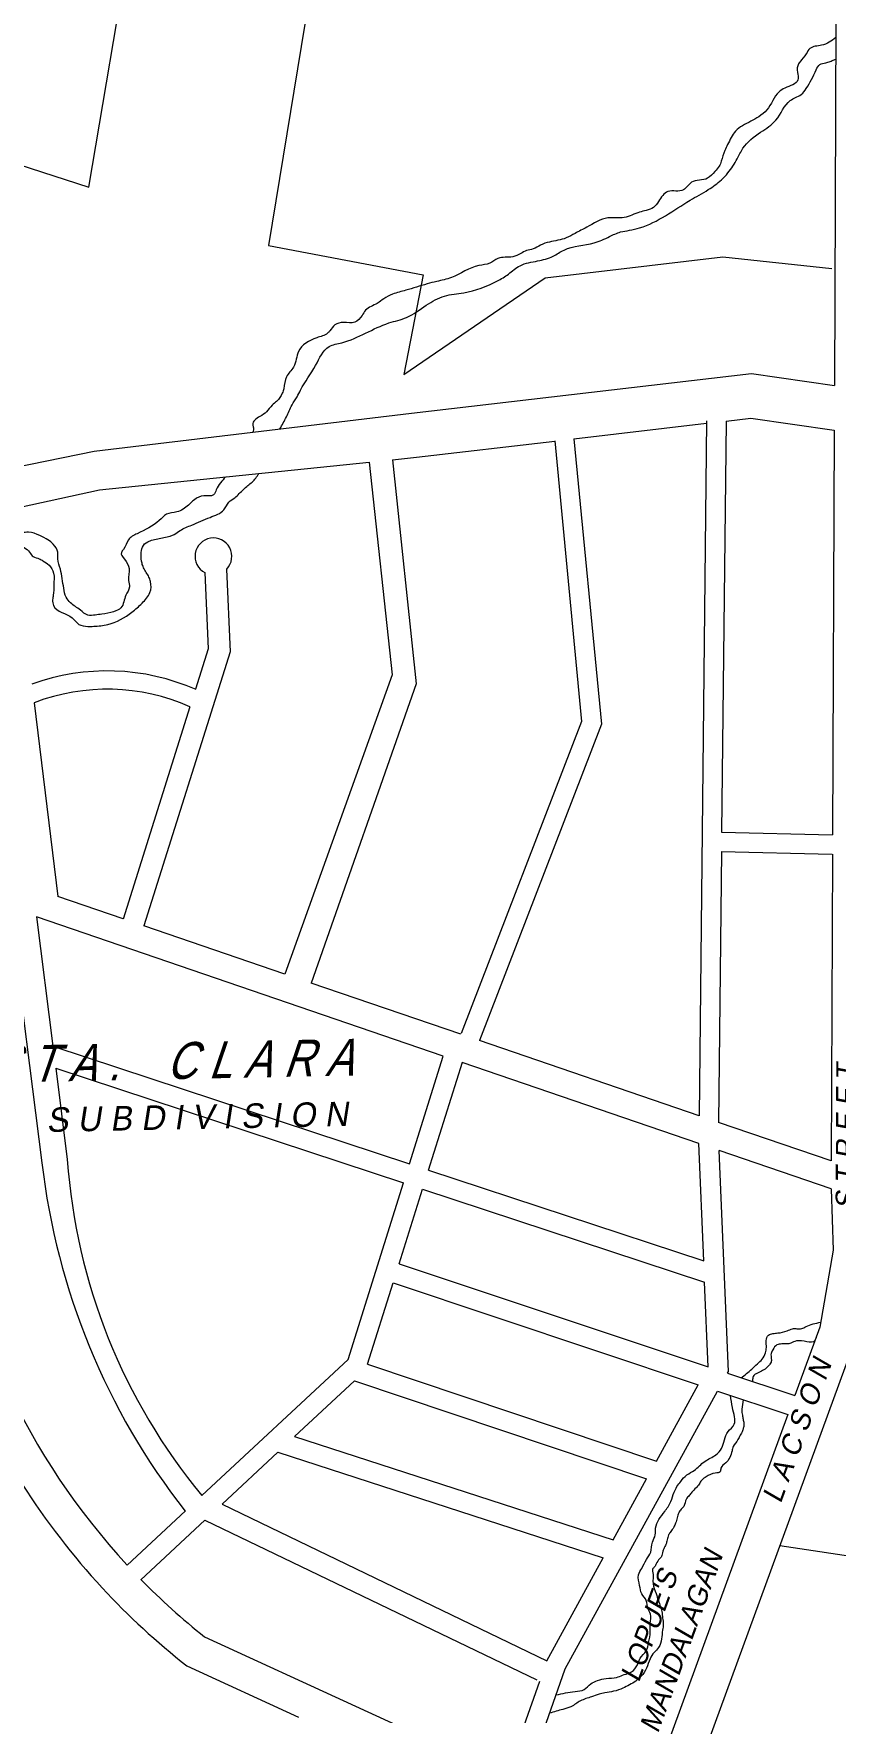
# Model space of a CAD drawing. Header units: metres. Extents: x -460 to 31334, y -1777 to 24987.
# Drawn here: x 103.252 to 103.659, y -745.214 to -744.364 of the extents above; entities that cross this region are included whole.
import ezdxf
from ezdxf.enums import TextEntityAlignment as Align

# ---------------------------------------------------------------- set-up
doc = ezdxf.new("R2010")
doc.units = ezdxf.units.M
doc.header["$MEASUREMENT"] = 0
doc.layers.add('VICINITY_MAP', color=7, linetype='Continuous', lineweight=13)
doc.styles.add('LOT_NO', font='ARIALN.TTF', dxfattribs={"width": 1.5})
doc.styles.add('PX-0', font='leroy')

# ---------------------------------------------------------------- blocks, each defined once
blk = doc.blocks.new('KQEFDFDFG')
at = {"layer": 'VICINITY_MAP', "color": 250, "lineweight": 0}
for p, q in [((26161.225, 5347.685), (26160.954, 5322.684)), ((26161.924, 5347.678), (26161.763, 5332.892)), ((26137.024, 5337.545), (26137.868, 5330.578)), ((26161.763, 5332.892), (26165.759, 5332.791)), ((26161.756, 5332.193), (26161.65, 5322.446)), ((26161.746, 5332.193), (26165.742, 5332.093)), ((26136.184, 5329.795), (26137.296, 5320.994)), ((26137.108, 5329.836), (26137.696, 5325.188)), ((26137.696, 5325.188), (26150.528, 5320.958)), ((26137.796, 5324.394), (26150.311, 5320.268)), ((26137.796, 5324.394), (26138.211, 5321.11)), ((26151.214, 5320.732), (26161.121, 5317.466)), ((26150.998, 5320.042), (26161.152, 5316.695)), ((26150.155, 5317.357), (26161.276, 5313.652)), ((26149.938, 5316.667), (26160.923, 5313.008)), ((26149.021, 5313.748), (26159.417, 5310.261)), ((26148.549, 5313.145), (26159.063, 5309.618)), ((26161.973, 5313.419), (26164.395, 5312.613)), ((26161.62, 5312.775), (26164.147, 5311.933)), ((26146.393, 5311.139), (26157.861, 5307.425)), ((26145.787, 5310.576), (26157.507, 5306.78)), ((26143.783, 5308.712), (26155.475, 5303.076)), ((26143.163, 5308.136), (26155.112, 5302.395)), ((26167.135, 5306.715), (26163.859, 5307.215))]:
    blk.add_line(p, q, dxfattribs=at)
for points in [[(26158.863, 5402.165), (26162.769, 5385.837), (26165.882, 5362.132), (26165.827, 5348.953)], [(26119.827, 5396.643), (26120.504, 5394.97), (26120.237, 5392.241), (26119.702, 5389.613), (26122.061, 5386.562), (26130.448, 5384.112), (26129.028, 5377.568), (26132.09, 5376.828), (26130.755, 5371.969), (26131.413, 5371.128), (26129.417, 5363.984), (26124.276, 5364.469), (26123.381, 5361.14), (26138.985, 5356.096), (26140.516, 5365.1), (26137.069, 5366.42), (26137.602, 5369.208), (26131.413, 5371.128)], [(26147.156, 5364.374), (26145.455, 5353.999), (26151.027, 5352.94), (26150.329, 5349.351), (26155.409, 5352.827), (26161.814, 5353.59), (26165.735, 5353.167)], [(26112.6, 5341.051), (26118.832, 5342.333), (26125.706, 5343.844), (26139.173, 5346.6), (26150.598, 5347.957), (26162.838, 5349.387), (26165.827, 5348.953)], [(26156.451, 5347.039), (26161.224, 5347.596)], [(26161.924, 5347.678), (26162.815, 5347.782), (26165.82, 5347.347)], [(26149.921, 5346.288), (26150.784, 5346.377), (26155.757, 5346.958)], [(26155.756, 5346.972), (26156.726, 5336.873), (26152.393, 5325.64)], [(26156.451, 5347.039), (26157.437, 5336.776), (26153.045, 5325.389)], [(26165.82, 5347.347), (26165.759, 5332.791)], [(26149.921, 5346.288), (26150.772, 5338.22), (26146.986, 5327.46)], [(26129.752, 5343.1), (26139.366, 5345.201), (26149.084, 5346.202)], [(26149.084, 5346.202), (26149.905, 5338.547), (26146.047, 5327.781)], [(26143.948, 5342.352), (26144.072, 5339.371), (26140.97, 5329.517)], [(26143.164, 5342.224), (26143.279, 5339.477), (26142.823, 5338.028)], [(26142.624, 5337.397), (26140.218, 5329.754)], [(26165.756, 5332.093), (26165.71, 5321.058)], [(26140.223, 5329.773), (26137.868, 5330.578)], [(26151.744, 5324.831), (26137.108, 5329.836)], [(26146.047, 5327.781), (26140.97, 5329.517)], [(26152.383, 5325.615), (26146.986, 5327.46)], [(26160.954, 5322.684), (26153.045, 5325.389)], [(26150.528, 5320.958), (26151.744, 5324.831)], [(26151.214, 5320.732), (26152.434, 5324.615)], [(26160.947, 5321.685), (26152.428, 5324.598)], [(26165.71, 5321.058), (26161.65, 5322.446)], [(26161.121, 5317.466), (26160.947, 5321.685)], [(26165.707, 5320.057), (26161.681, 5321.434)], [(26161.973, 5313.419), (26162.008, 5313.483), (26161.681, 5321.434)], [(26143.056, 5309.023), (26148.317, 5313.916), (26150.311, 5320.268)], [(26150.155, 5317.357), (26150.998, 5320.042)], [(26165.707, 5320.057), (26165.786, 5317.846), (26165.297, 5315.082), (26164.395, 5312.613)], [(26167.077, 5319.444), (26167.138, 5317.751), (26166.603, 5314.731), (26161.31, 5300.234)], [(26149.021, 5313.748), (26149.938, 5316.667)], [(26161.276, 5313.652), (26161.277, 5313.654), (26161.152, 5316.695)], [(26146.393, 5311.139), (26148.549, 5313.145)], [(26159.417, 5310.261), (26160.923, 5313.008)], [(26154.682, 5298.641), (26156.137, 5302.78), (26161.62, 5312.775)], [(26164.147, 5311.933), (26158.631, 5296.827)], [(26143.783, 5308.712), (26145.787, 5310.576)], [(26157.861, 5307.425), (26159.063, 5309.618)], [(26140.365, 5306.52), (26142.464, 5308.472)], [(26140.857, 5305.991), (26143.163, 5308.136)], [(26155.475, 5303.076), (26157.507, 5306.78)], [(26154.022, 5298.944), (26155.218, 5302.344)]]:
    blk.add_lwpolyline(points, dxfattribs=at)
for points in [[(26132.731, 5329.232), (26133.828, 5320.556, 0.156315), (26140.365, 5306.52)], [(26136.592, 5309.426, 0.044412), (26139.472, 5305.694, 0.040404), (26142.516, 5302.893), (26146.531, 5301.048)], [(26140.863, 5305.996, 0.031558), (26143.154, 5303.938), (26154.022, 5298.944)]]:
    blk.add_lwpolyline(points, format="xyb", dxfattribs=at)
for centre, radius, start, end in [((26143.471, 5342.81), 0.662, 316.16298, 242.393), ((26139.645, 5330.699), 7.988, 66.36812, 109.84349), ((26139.645, 5330.699), 7.33, 66.01974, 110.94585), ((26162.203, 5323.909), 25.076, 186.67552, 218.03115), ((26159.444, 5322.606), 21.285, 184.03207, 219.65482)]:
    blk.add_arc(centre, radius, start, end, dxfattribs=at)
for points in [[(26165.88, 5361.473), (26165.366, 5361.196), (26164.943, 5361.081), (26164.814, 5360.893), (26164.581, 5360.596), (26164.504, 5360.461), (26164.51, 5360.143), (26164.514, 5359.957), (26164.041, 5359.655), (26163.831, 5359.518), (26163.392, 5358.872), (26163.105, 5358.627), (26162.816, 5358.462), (26162.264, 5358.106), (26161.982, 5357.622), (26161.879, 5357.407), (26161.754, 5357.033), (26161.678, 5356.845), (26161.522, 5356.656), (26161.261, 5356.412), (26160.679, 5356.267), (26160.392, 5355.996), (26159.835, 5355.932), (26159.497, 5355.58), (26159.315, 5355.363), (26159.051, 5355.252), (26158.813, 5355.194), (26158.259, 5354.997), (26157.674, 5354.985), (26156.91, 5354.651), (26156.489, 5354.43), (26156.173, 5354.265), (26155.564, 5354.12), (26155.248, 5354.007), (26154.985, 5353.869), (26154.746, 5353.811), (26154.536, 5353.701), (26154.246, 5353.589), (26153.715, 5353.525), (26153.426, 5353.36), (26153.029, 5353.272), (26152.037, 5352.842), (26151.508, 5352.699), (26151.165, 5352.612), (26150.398, 5352.385), (26149.922, 5352.242), (26149.607, 5352.077), (26149.371, 5351.912), (26148.95, 5351.665), (26148.821, 5351.476), (26148.56, 5351.232), (26148.161, 5351.224), (26147.844, 5351.138), (26147.662, 5350.922), (26147.584, 5350.841), (26147.189, 5350.673), (26146.534, 5350.182), (26146.359, 5349.621), (26146.1, 5349.27), (26146.002, 5348.843), (26145.952, 5348.683), (26145.746, 5348.387), (26145.589, 5348.251), (26145.381, 5348.007), (26145.145, 5347.843), (26144.885, 5347.546), (26144.914, 5347.44), (26144.886, 5347.278)], [(26143.912, 5345.669), (26143.576, 5345.208), (26143.473, 5345.02), (26143.128, 5344.987), (26142.785, 5344.847), (26142.576, 5344.657), (26142.156, 5344.41), (26141.785, 5344.323), (26141.524, 5344.105), (26140.728, 5343.626), (26140.413, 5343.407), (26140.234, 5343.058), (26140.157, 5342.951), (26140.268, 5342.714), (26140.434, 5342.372), (26140.416, 5341.946), (26140.447, 5341.708), (26140.32, 5341.413), (26140.143, 5340.958), (26139.88, 5340.82), (26139.457, 5340.732), (26139.218, 5340.7), (26138.952, 5340.695), (26138.683, 5340.876), (26138.332, 5341.134), (26138.168, 5341.344), (26138.082, 5341.661), (26137.962, 5342.349), (26137.875, 5342.719), (26137.87, 5342.958), (26137.705, 5343.247), (26137.516, 5343.403), (26137.22, 5343.556), (26136.819, 5343.681), (26136.58, 5343.65), (26135.919, 5343.477), (26135.576, 5343.364), (26135.553, 5343.151), (26135.4, 5342.829), (26134.791, 5342.737), (26134.395, 5342.597), (26134.161, 5342.326), (26133.925, 5342.136), (26133.61, 5341.943), (26133.188, 5341.802), (26133.059, 5341.561), (26132.64, 5341.26), (26132.43, 5341.149), (26132.139, 5341.064), (26131.819, 5341.111), (26131.524, 5341.211), (26131.204, 5341.426)], [(26131.289, 5340.642), (26131.798, 5340.44), (26132.01, 5340.497), (26132.168, 5340.58), (26132.639, 5340.961), (26132.795, 5341.124), (26133.77, 5341.568), (26134.163, 5341.842), (26134.557, 5342.062), (26134.927, 5342.176), (26135.113, 5342.18), (26135.404, 5342.377), (26135.873, 5342.753), (26136.026, 5343.048), (26136.184, 5343.131), (26136.422, 5343.189), (26136.852, 5342.958), (26136.988, 5342.801), (26137.203, 5342.726), (26137.337, 5342.649), (26137.553, 5342.494), (26137.718, 5342.205), (26137.727, 5341.78), (26137.708, 5341.408), (26137.684, 5341.248), (26137.715, 5341.036), (26138.388, 5340.598), (26138.632, 5340.364), (26138.953, 5340.29), (26139.165, 5340.294), (26139.669, 5340.358), (26140.538, 5340.8), (26140.903, 5341.126), (26141.188, 5341.504), (26141.207, 5341.903), (26141.151, 5342.061), (26140.958, 5342.402), (26140.901, 5342.561), (26140.868, 5342.879), (26140.916, 5343.145), (26142.06, 5343.602), (26142.27, 5343.739), (26142.692, 5343.934), (26143.351, 5344.213), (26143.85, 5344.488), (26144.031, 5344.757), (26144.241, 5344.921), (26144.554, 5345.219), (26144.71, 5345.355), (26144.998, 5345.627), (26145.102, 5345.792)], [(26162.475, 5313.252), (26162.848, 5313.567), (26163.055, 5313.764), (26163.228, 5313.925), (26163.346, 5314.156), (26163.377, 5314.35), (26163.373, 5314.596), (26163.457, 5314.791), (26163.614, 5314.847), (26163.789, 5314.868), (26164.121, 5314.945), (26164.313, 5315.019), (26164.472, 5315.022), (26164.647, 5315.025), (26164.804, 5315.099), (26165.327, 5315.253)], [(26165.176, 5314.75), (26165.119, 5314.595), (26164.458, 5314.583), (26164.258, 5314.503), (26163.932, 5314.472), (26163.757, 5314.443), (26163.61, 5314.264), (26163.547, 5314.127), (26163.554, 5313.943), (26163.545, 5313.815), (26163.501, 5313.745), (26163.433, 5313.661), (26163.328, 5313.569), (26163.242, 5313.518), (26163.153, 5313.475), (26163.056, 5313.42), (26162.97, 5313.385), (26162.894, 5313.273), (26162.883, 5313.116)], [(26162.541, 5312.469), (26162.495, 5312.126), (26162.497, 5312.008), (26162.517, 5311.908), (26162.538, 5311.772), (26162.569, 5311.618), (26162.553, 5311.471), (26162.519, 5311.352), (26162.431, 5311.186), (26162.352, 5311.03), (26162.184, 5310.78), (26162.141, 5310.625), (26161.913, 5310.192), (26161.743, 5310.006), (26161.709, 5309.868), (26161.537, 5309.829), (26161.211, 5309.694), (26161.049, 5309.573), (26160.952, 5309.425), (26160.845, 5309.295), (26160.693, 5309.137), (26160.595, 5309.017), (26160.497, 5308.896), (26160.402, 5308.63), (26160.313, 5308.528), (26160.224, 5308.399), (26160.171, 5308.218), (26160.111, 5308.025), (26160.041, 5307.878), (26159.935, 5307.721), (26159.855, 5307.601), (26159.804, 5307.426), (26159.762, 5307.261), (26159.683, 5307.105), (26159.648, 5307.013), (26159.597, 5306.821), (26159.535, 5306.746), (26159.411, 5306.562), (26159.349, 5306.451), (26159.278, 5306.368), (26159.289, 5306.258), (26159.297, 5305.848), (26159.405, 5305.495), (26159.493, 5305.226), (26159.61, 5304.845), (26159.642, 5304.609), (26159.664, 5304.391), (26159.641, 5304.181), (26159.602, 5303.861), (26159.499, 5303.549), (26159.338, 5303.372), (26159.188, 5303.141), (26159.067, 5302.811), (26158.872, 5302.515), (26158.674, 5302.347), (26158.214, 5302.092), (26157.879, 5301.976), (26157.561, 5301.924), (26157.352, 5301.874), (26157.08, 5301.778), (26156.686, 5301.631), (26156.343, 5301.423), (26156.044, 5301.326), (26155.577, 5301.185)], [(26155.809, 5301.845), (26156.49, 5301.972), (26156.823, 5302.044), (26157.052, 5302.243), (26157.3, 5302.36), (26157.606, 5302.44), (26157.986, 5302.476), (26158.199, 5302.554), (26158.448, 5302.643), (26158.695, 5302.852), (26158.831, 5303.165), (26159.055, 5303.433), (26159.137, 5303.733), (26159.199, 5304.121), (26159.193, 5304.42), (26159.204, 5304.754), (26159.112, 5304.962), (26159.054, 5305.242), (26158.891, 5305.485), (26158.814, 5305.782), (26158.772, 5306.168), (26158.89, 5306.398), (26159.06, 5306.718), (26159.212, 5306.984), (26159.276, 5307.337), (26159.376, 5307.603), (26159.389, 5307.849), (26159.716, 5308.445), (26159.937, 5308.801), (26160.054, 5309.137), (26160.292, 5309.528), (26160.516, 5309.761), (26160.776, 5309.924), (26161.156, 5310.248), (26161.556, 5310.484), (26161.762, 5310.717), (26161.996, 5311.319), (26162.22, 5311.587), (26162.232, 5311.85), (26162.155, 5312.183), (26162.088, 5312.619)]]:
    blk.add_spline(points, degree=3, dxfattribs=at)
blk.add_open_spline([(26145.864, 5347.395), (26145.945, 5347.537), (26146.105, 5347.817), (26146.266, 5348.226), (26146.476, 5348.527), (26146.718, 5349.027), (26147.138, 5349.579), (26147.481, 5350.384), (26148.574, 5350.56), (26149.388, 5351.15), (26150.502, 5351.375), (26151.096, 5351.842), (26151.765, 5352.225), (26152.683, 5352.286), (26153.467, 5352.57), (26154.111, 5352.962), (26154.524, 5353.341), (26155.123, 5353.423), (26155.672, 5353.56), (26156.267, 5353.987), (26157.03, 5353.991), (26157.682, 5354.285), (26158.087, 5354.493), (26158.465, 5354.537), (26159.368, 5354.747), (26160.242, 5355.428), (26161.246, 5355.96), (26161.704, 5356.294), (26162.063, 5356.664), (26162.31, 5357.055), (26162.574, 5357.637), (26163.119, 5358.052), (26163.82, 5358.483), (26164.036, 5359.106), (26164.425, 5359.326), (26164.658, 5359.416), (26164.912, 5359.781), (26165.09, 5360.133), (26165.273, 5360.54), (26165.472, 5360.541), (26165.617, 5360.601), (26165.742, 5360.639), (26165.835, 5360.681), (26165.876, 5360.701)], degree=3, knots=[0, 0, 0, 0, 0.0010045, 0.00197598, 0.0026841, 0.00324324, 0.0053676, 0.00707308, 0.00803591, 0.01180234, 0.01316072, 0.0148658, 0.01637245, 0.01780184, 0.02043077, 0.02138112, 0.02243594, 0.02378014, 0.02496685, 0.02589045, 0.02817131, 0.0293923, 0.03027008, 0.03093112, 0.0317091, 0.03593744, 0.03749414, 0.03870035, 0.03939171, 0.04064206, 0.04151776, 0.04327597, 0.04471017, 0.04649179, 0.0469298, 0.04741575, 0.04799314, 0.04954925, 0.05001646, 0.05046453, 0.05063635, 0.05097999, 0.05126306, 0.05126306, 0.05126306, 0.05126306], dxfattribs=at)
for s, height, rotation, style, oblique, p in [('S T A .    C L A R A ', 1.32075, 1.14207, 'LOT_NO', 20, (26142.196, 5323.609)), ('S T R E E T', 0.73375, 89.75902, 'PX-0', 10, (26166.834, 5321.922)), ('S U B D I V I S I O N', 0.8805, 1.14207, 'PX-0', 10, (26142.902, 5321.942)), ('L A C S O N', 0.73375, 69.94179, 'PX-0', 10, (26165.025, 5311.164)), ('MANDALAGAN', 0.7337, 69.94179, 'PX-0', 10, (26160.858, 5303.588)), ("LOPUE'S", 0.7337, 69.94179, 'PX-0', 10, (26159.706, 5304.148))]:
    blk.add_text(s, height=height, rotation=rotation, dxfattribs=dict(at, style=style, oblique=oblique)).set_placement(p, align=Align.BOTTOM_CENTER)

msp = doc.modelspace()

# ---------------------------------------------------------------- block references
at = {"color": 252, "lineweight": 13, "xscale": 0.01406005031200456, "yscale": 0.01406005031200456, "zscale": 0.01406005031200456}
msp.add_blockref('KQEFDFDFG', (-264.23522, -819.74891), dxfattribs=at)

doc.saveas('drawing.dxf')
